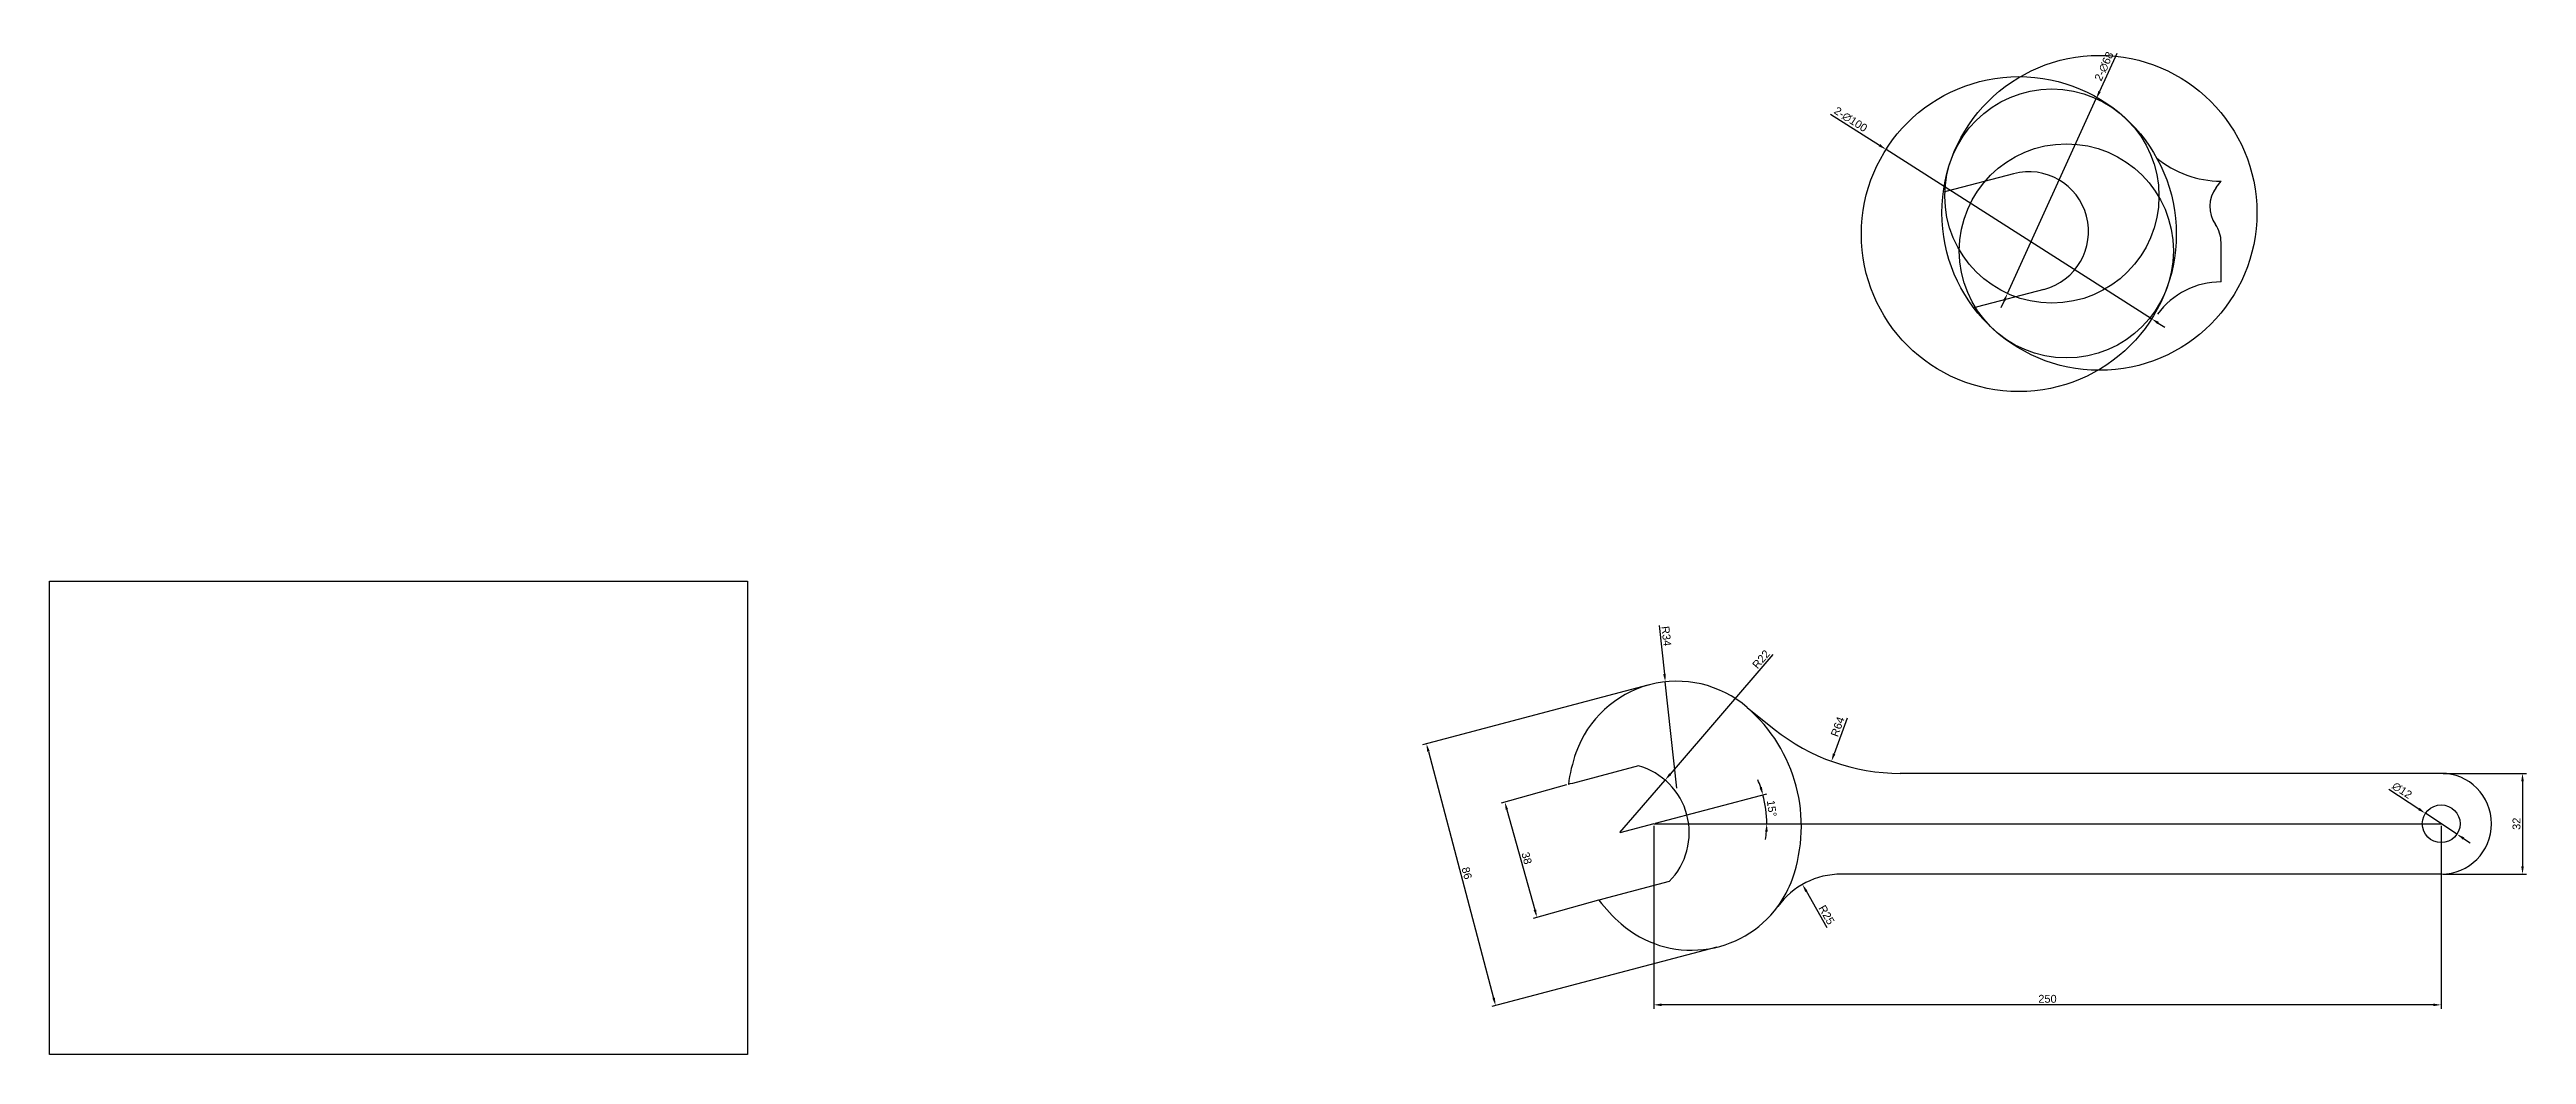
# Model space of a CAD drawing. Header units: millimetres. Extents: x 0 to 1377, y 0 to 896.
# Drawn here: x 591 to 1377, y 577 to 896 of the extents above; entities that cross this region are included whole.
import ezdxf

# ---------------------------------------------------------------- set-up
doc = ezdxf.new("R2010")
doc.units = ezdxf.units.MM
doc.styles.get("Standard").update_dxf_attribs({"font": 'arial.ttf'})
doc.dimstyles.new('ISO-25', dxfattribs={"dimtxt": 2.5, "dimasz": 2.5, "dimexe": 1.25, "dimexo": 0.625, "dimtad": 1, "dimtxsty": 'Standard', "dimcen": 2.5, "dimadec": 0, "dimazin": 0, "dimtfac": 1, "dimtmove": 0, "dimatfit": 3, "dimfxl": 1, "dimarcsym": 0})
picture_1 = doc.add_image_def('image1.png', size_in_pixel=(1213, 823))

# ---------------------------------------------------------------- blocks, each defined once
blk = doc.blocks.new('*D2')
at = {"color": 0, "lineweight": -2, "transparency": 16777216}
for p, q in [((1072.29, 662.32), (1051.51, 656.52)), ((1053.39, 654.45), (1062.26, 622.66)), ((1082.5, 625.71), (1061.73, 619.92))]:
    blk.add_line(p, q, dxfattribs=at)
at = {"color": 0, "transparency": 16777216}
for points in [[(1053.79, 654.56), (1052.99, 654.34), (1052.72, 656.86)], [(1062.66, 622.77), (1061.86, 622.55), (1062.93, 620.25)]]:
    blk.add_solid(points, dxfattribs=at)
at = {"layer": 'Defpoints', "color": 0, "transparency": 16777216}
for p in [(1072.89, 662.49), (1083.11, 625.88), (1062.93, 620.25)]:
    blk.add_point(p, dxfattribs=at)
at = {"color": 0, "transparency": 16777216, "insert": (1059.66, 639.07), "char_height": 2.5, "attachment_point": 5, "rotation": 285.59406}
blk.add_mtext('38', dxfattribs=at)
blk = doc.blocks.new('*D3')
at = {"color": 0, "lineweight": -2, "transparency": 16777216}
for p, q in [((1098.08, 693.97), (1026.62, 675.08)), ((1028.47, 672.99), (1049.16, 594.67)), ((1120.05, 610.82), (1048.59, 591.94))]:
    blk.add_line(p, q, dxfattribs=at)
at = {"color": 0, "transparency": 16777216}
for points in [[(1028.87, 673.09), (1028.06, 672.88), (1027.83, 675.4)], [(1049.56, 594.78), (1048.76, 594.57), (1049.8, 592.26)]]:
    blk.add_solid(points, dxfattribs=at)
at = {"layer": 'Defpoints', "color": 0, "transparency": 16777216}
for p in [(1098.68, 694.13), (1120.65, 610.98), (1049.8, 592.26)]:
    blk.add_point(p, dxfattribs=at)
at = {"color": 0, "transparency": 16777216, "insert": (1040.65, 634.32), "char_height": 2.5, "attachment_point": 5, "rotation": 284.8034}
blk.add_mtext('86', dxfattribs=at)
blk = doc.blocks.new('*D4')
at = {"color": 0, "lineweight": -2, "transparency": 16777216}
blk.add_line((1155.02, 617), (1148.45, 628.56), dxfattribs=at)
at = {"color": 0, "transparency": 16777216}
blk.add_solid([(1148.81, 628.76), (1148.08, 628.35), (1147.21, 630.73)], dxfattribs=at)
at = {"layer": 'Defpoints', "color": 0, "transparency": 16777216}
for p in [(1147.21, 630.73), (1159.57, 609)]:
    blk.add_point(p, dxfattribs=at)
at = {"color": 0, "transparency": 16777216, "insert": (1154.88, 621.09), "char_height": 2.5, "attachment_point": 5, "rotation": 299.63975}
blk.add_mtext('R25', dxfattribs=at)
blk = doc.blocks.new('*D5')
at = {"color": 0, "lineweight": -2, "transparency": 16777216}
blk.add_line((1161.39, 683.55), (1157.27, 672.19), dxfattribs=at)
at = {"color": 0, "transparency": 16777216}
blk.add_solid([(1156.88, 672.34), (1157.66, 672.05), (1156.42, 669.84)], dxfattribs=at)
at = {"layer": 'Defpoints', "color": 0, "transparency": 16777216}
for p in [(1178.26, 730), (1156.42, 669.84)]:
    blk.add_point(p, dxfattribs=at)
at = {"color": 0, "transparency": 16777216, "insert": (1158.38, 680.81), "char_height": 2.5, "attachment_point": 5, "rotation": 70.04139}
blk.add_mtext('R64', dxfattribs=at)
blk = doc.blocks.new('*D6')
at = {"color": 0, "lineweight": -2, "transparency": 16777216}
for p, q in [((1156.13, 875.34), (1171.65, 865.44)), ((1258.07, 810.33), (1173.76, 864.1)), ((1260.18, 808.99), (1262.28, 807.64))]:
    blk.add_line(p, q, dxfattribs=at)
at = {"color": 0, "transparency": 16777216}
for points in [[(1171.87, 865.8), (1171.42, 865.09), (1173.76, 864.1)], [(1260.4, 809.34), (1259.95, 808.63), (1258.07, 810.33)]]:
    blk.add_solid(points, dxfattribs=at)
at = {"layer": 'Defpoints', "color": 0, "transparency": 16777216}
for p in [(1173.76, 864.1), (1258.07, 810.33)]:
    blk.add_point(p, dxfattribs=at)
at = {"color": 0, "transparency": 16777216, "insert": (1162.51, 873.61), "char_height": 2.5, "attachment_point": 5, "rotation": 327.47329}
blk.add_mtext('2-∅100', dxfattribs=at)
blk = doc.blocks.new('*D7')
at = {"color": 0, "lineweight": -2, "transparency": 16777216}
for p, q in [((1247.01, 894.52), (1241.54, 882.51)), ((1212.3, 818.36), (1240.5, 880.23)), ((1211.27, 816.08), (1210.23, 813.81))]:
    blk.add_line(p, q, dxfattribs=at)
at = {"color": 0, "transparency": 16777216}
for points in [[(1241.16, 882.68), (1241.92, 882.34), (1240.5, 880.23)], [(1210.89, 816.26), (1211.64, 815.91), (1212.3, 818.36)]]:
    blk.add_solid(points, dxfattribs=at)
at = {"layer": 'Defpoints', "color": 0, "transparency": 16777216}
for p in [(1240.5, 880.23), (1212.3, 818.36)]:
    blk.add_point(p, dxfattribs=at)
at = {"color": 0, "transparency": 16777216, "insert": (1243, 890.47), "char_height": 2.5, "attachment_point": 5, "rotation": 65.49912}
blk.add_mtext('2-∅68', dxfattribs=at)
blk = doc.blocks.new('*D10')
at = {"color": 0, "lineweight": -2, "transparency": 16777216}
for p, q in [((1101.72, 712.95), (1103.4, 697.54)), ((1107.37, 661.26), (1103.67, 695.05))]:
    blk.add_line(p, q, dxfattribs=at)
at = {"color": 0, "transparency": 16777216}
blk.add_solid([(1103.82, 697.59), (1102.99, 697.49), (1103.67, 695.05)], dxfattribs=at)
at = {"layer": 'Defpoints', "color": 0, "transparency": 16777216}
for p in [(1103.67, 695.05), (1107.37, 661.26)]:
    blk.add_point(p, dxfattribs=at)
at = {"color": 0, "transparency": 16777216, "insert": (1104, 709.57), "char_height": 2.5, "attachment_point": 5, "rotation": 276.24038}
blk.add_mtext('R34', dxfattribs=at)
blk = doc.blocks.new('*D11')
at = {"color": 0, "lineweight": -2, "transparency": 16777216}
for p, q in [((1137.85, 703.74), (1105.24, 665.75)), ((1089.28, 647.17), (1103.61, 663.86))]:
    blk.add_line(p, q, dxfattribs=at)
at = {"color": 0, "transparency": 16777216}
blk.add_solid([(1104.92, 666.03), (1105.55, 665.48), (1103.61, 663.86)], dxfattribs=at)
at = {"layer": 'Defpoints', "color": 0, "transparency": 16777216}
for p in [(1103.61, 663.86), (1089.28, 647.17)]:
    blk.add_point(p, dxfattribs=at)
at = {"color": 0, "transparency": 16777216, "insert": (1134.08, 702.23), "char_height": 2.5, "attachment_point": 5, "rotation": 49.34871}
blk.add_mtext('R22', dxfattribs=at)
blk = doc.blocks.new('*D13')
at = {"color": 0, "lineweight": -2, "transparency": 16777216}
for p, q in [((1100, 649.38), (1100, 591.25)), ((1350, 649.38), (1350, 591.25)), ((1347.5, 592.5), (1102.5, 592.5))]:
    blk.add_line(p, q, dxfattribs=at)
at = {"color": 0, "transparency": 16777216}
for points in [[(1102.5, 592.92), (1102.5, 592.08), (1100, 592.5)], [(1347.5, 592.92), (1347.5, 592.08), (1350, 592.5)]]:
    blk.add_solid(points, dxfattribs=at)
at = {"layer": 'Defpoints', "color": 0, "transparency": 16777216}
for p in [(1100, 650), (1350, 650), (1100, 592.5)]:
    blk.add_point(p, dxfattribs=at)
at = {"color": 0, "transparency": 16777216, "insert": (1225, 594.4), "char_height": 2.5, "attachment_point": 5}
blk.add_mtext('250', dxfattribs=at)
blk = doc.blocks.new('*D15')
at = {"color": 0, "lineweight": -2, "transparency": 16777216}
for p, q in [((1333.34, 661.01), (1342.91, 654.69)), ((1355.01, 646.69), (1344.99, 653.31)), ((1357.09, 645.31), (1359.18, 643.94))]:
    blk.add_line(p, q, dxfattribs=at)
at = {"color": 0, "transparency": 16777216}
for points in [[(1343.14, 655.03), (1342.68, 654.34), (1344.99, 653.31)], [(1357.32, 645.66), (1356.86, 644.97), (1355.01, 646.69)]]:
    blk.add_solid(points, dxfattribs=at)
at = {"layer": 'Defpoints', "color": 0, "transparency": 16777216}
for p in [(1344.99, 653.31), (1355.01, 646.69)]:
    blk.add_point(p, dxfattribs=at)
at = {"color": 0, "transparency": 16777216, "insert": (1337.57, 660.58), "char_height": 2.5, "attachment_point": 5, "rotation": 326.54178}
blk.add_mtext('∅12', dxfattribs=at)
blk = doc.blocks.new('*D16')
at = {"color": 0, "lineweight": -2, "transparency": 16777216}
for p, q in [((1350.62, 666), (1377.07, 666)), ((1375.82, 663.5), (1375.82, 636.5)), ((1350.62, 634), (1377.07, 634))]:
    blk.add_line(p, q, dxfattribs=at)
at = {"color": 0, "transparency": 16777216}
for points in [[(1375.41, 663.5), (1376.24, 663.5), (1375.82, 666)], [(1375.41, 636.5), (1376.24, 636.5), (1375.82, 634)]]:
    blk.add_solid(points, dxfattribs=at)
at = {"layer": 'Defpoints', "color": 0, "transparency": 16777216}
for p in [(1350, 666), (1350, 634), (1375.82, 634)]:
    blk.add_point(p, dxfattribs=at)
at = {"color": 0, "transparency": 16777216, "insert": (1373.92, 650), "char_height": 2.5, "attachment_point": 5, "rotation": 90}
blk.add_mtext('32', dxfattribs=at)
blk = doc.blocks.new('*D17')
at = {"color": 0, "lineweight": -2, "transparency": 16777216}
blk.add_line((1100.6, 650.16), (1135.89, 659.48), dxfattribs=at)
for start, end in [(18.79739, 22.79137), (0, 14.8034), (352.01203, 356.00601)]:
    blk.add_arc((1100, 650), 35.87, start, end, dxfattribs=at)
at = {"color": 0, "transparency": 16777216}
for points in [[(1134.36, 661.68), (1133.56, 661.44), (1134.68, 659.17)], [(1135.37, 647.52), (1136.2, 647.49), (1135.87, 650)]]:
    blk.add_solid(points, dxfattribs=at)
at = {"layer": 'Defpoints', "color": 0, "transparency": 16777216}
for p in [(1135.74, 653.09), (1089.28, 647.17), (1100, 650), (1100, 650), (1350, 650)]:
    blk.add_point(p, dxfattribs=at)
at = {"color": 0, "transparency": 16777216, "insert": (1137.46, 654.87), "char_height": 2.5, "attachment_point": 5, "rotation": 277.4017}
blk.add_mtext('15°', dxfattribs=at)

msp = doc.modelspace()

# ---------------------------------------------------------------- linework, layer by layer
for p, q in [((1192.43, 850.662), (1191.923, 850.528)), ((1193.197, 850.864), (1192.43, 850.662)), ((1214.179, 856.409), (1193.197, 850.864)), ((1278.579, 852.018), (1280.112, 854.04)), ((1280.112, 822.04), (1280.112, 834.577)), ((1223.888, 819.671), (1202.781, 814.092)), ((1202.46, 814.008), (1201.632, 813.789)), ((1202.781, 814.092), (1202.139, 813.923)), ((1129.66, 686.929), (1138.253, 680.047)), ((1073.396, 662.622), (1072.889, 662.488)), ((1074.164, 662.824), (1073.396, 662.622)), ((1095.145, 668.369), (1074.164, 662.824)), ((1350, 666), (1178.261, 666)), ((1100, 650), (1089.278, 647.166)), ((1100, 650), (1350, 650)), ((1104.855, 631.631), (1083.747, 626.052)), ((1350, 634), (1159.572, 634)), ((1083.426, 625.968), (1082.598, 625.749)), ((1083.747, 626.052), (1083.105, 625.883))]:
    msp.add_line(p, q)
for centre, radius in [((1241.491, 843.975), 50), ((1215.912, 837.215), 50), ((1226.402, 849.296), 34), ((1231.001, 831.894), 34), ((1350, 650), 6)]:
    msp.add_circle(centre, radius)
for centre, radius, start, end in [((1280.112, 886.04), 32, 230.203638, 270), ((1219.034, 838.04), 19, 284.803402, 104.803402), ((1286.546, 845.975), 10, 142.819375, 214.744862), ((1270.112, 834.577), 10, 0, 34.744862), ((1280.112, 797.04), 25, 90, 143.790344), ((1107.369, 661.256), 34, 49.032268, 160.574536), ((1096.878, 649.175), 50, 340.574536, 49.032268), ((1178.261, 730), 64, 231.308257, 270), ((1122.458, 655.935), 50, 160.574536, 172.469719), ((1089.278, 647.166), 22, 315.076043, 74.530761), ((1350, 650), 16, 270, 90), ((1159.572, 609), 25, 90, 143.790344), ((1122.458, 655.935), 50, 217.137085, 229.032268), ((1111.968, 643.854), 34, 229.032268, 323.790344)]:
    msp.add_arc(centre, radius, start, end)
msp.add_open_spline([(1139.401, 623.769), (1141.355, 626.438), (1142.932, 629.426), (1144.032, 632.546)], degree=3)

# ---------------------------------------------------------------- dimensions: what is measured, and where the dimension line sits
dim = msp.add_diameter_dim_2p(p1=(1212.302, 818.358), p2=(1240.502, 880.235), text='2-<>', dimstyle='ISO-25')
dim.commit()
dim.dimension.update_dxf_attribs({"geometry": '*D7', "text_midpoint": (1243.001, 890.471)})
dim = msp.add_diameter_dim_2p(p1=(1258.069, 810.33), p2=(1173.755, 864.1), text='2-<>', dimstyle='ISO-25')
dim.commit()
dim.dimension.update_dxf_attribs({"geometry": '*D6', "text_midpoint": (1161.45, 871.947), "dimtype": 163})
for center, mpoint, picture, middle in [((1178.261, 730), (1156.416, 669.844), '*D5', (1160.162, 680.161)), ((1107.369, 661.256), (1103.673, 695.055), '*D10', (1102.108, 709.364)), ((1089.278, 647.166), (1103.61, 663.857), '*D11', (1135.51, 701.009)), ((1159.572, 609), (1147.209, 630.729), '*D4', (1153.227, 620.152))]:
    dim = msp.add_radius_dim(center=center, mpoint=mpoint, dimstyle='ISO-25')
    dim.commit()
    dim.dimension.update_dxf_attribs({"geometry": picture, "text_midpoint": middle, "dimtype": 164})
for p1, p2, distance, picture, middle in [((1098.681, 694.128), (1120.655, 610.982), -73.287, '*D3', (1040.652, 634.316)), ((1072.889, 662.488), (1083.105, 625.883), -20.944, '*D2', (1059.656, 639.066))]:
    dim = msp.add_aligned_dim(p1=p1, p2=p2, distance=distance, dimstyle='ISO-25')
    dim.commit()
    dim.dimension.update_dxf_attribs({"geometry": picture, "text_midpoint": middle})
dim = msp.add_angular_dim_2l(base=(1135.738, 653.085), line1=((1100, 650), (1350, 650)), line2=((1100, 650), (1089.278, 647.166)), dimstyle='ISO-25')
dim.commit()
dim.dimension.update_dxf_attribs({"geometry": '*D17', "text_midpoint": (1137.458, 654.866)})
dim = msp.add_diameter_dim_2p(p1=(1355.006, 646.692), p2=(1344.994, 653.308), dimstyle='ISO-25')
dim.commit()
dim.dimension.update_dxf_attribs({"geometry": '*D15', "text_midpoint": (1336.48, 658.935), "dimtype": 163})
dim = msp.add_linear_dim(base=(1375.825, 634), p1=(1350, 666), p2=(1350, 634), angle=90, dimstyle='ISO-25')
dim.commit()
dim.dimension.update_dxf_attribs({"geometry": '*D16', "text_midpoint": (1373.922, 650)})
dim = msp.add_linear_dim(base=(1100, 592.501), p1=(1350, 650), p2=(1100, 650), dimstyle='ISO-25')
dim.commit()
dim.dimension.update_dxf_attribs({"geometry": '*D13', "text_midpoint": (1225, 594.402)})

# ---------------------------------------------------------------- pictures from other files: only their frames are drawn
image = msp.add_image(picture_1, insert=(590.688, 576.745), size_in_units=(221.545, 150.315))
image.dxf.flags = 7

doc.saveas('drawing.dxf')
